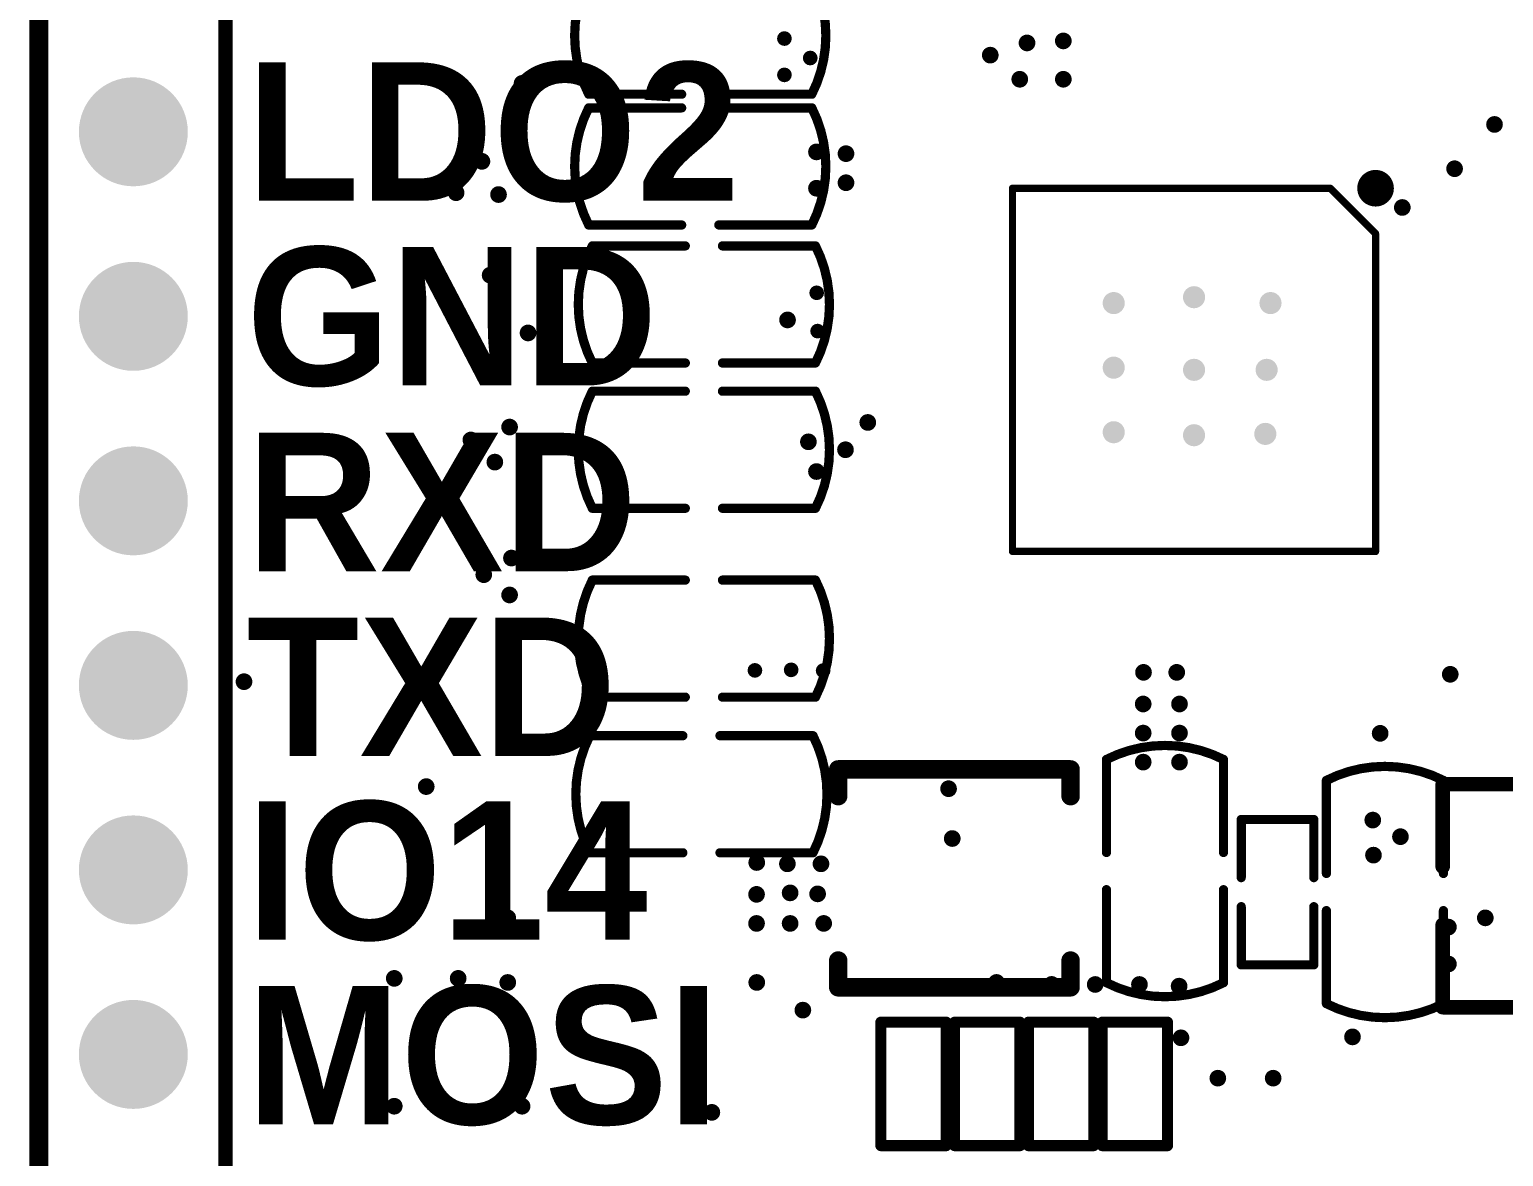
# Model space of a CAD drawing. Header units: millimetres. Extents: x -53 to 39, y 0 to 126.
# Drawn here: x -0.36 to 19.94, y 27.07 to 42.58 of the extents above; entities that cross this region are included whole.
import ezdxf

# ---------------------------------------------------------------- set-up
doc = ezdxf.new("R2010")
doc.units = ezdxf.units.MM
for name, color, linetype in [('KeepOutLayer', 6, 'Continuous'), ('MultiLayer', 9, 'Continuous'), ('PadHoleLayer', 156, 'Continuous'), ('TopOverlay', 2, 'Continuous'), ('ViaHoleLayer', 16, 'Continuous')]:
    doc.layers.add(name, color=color, linetype=linetype)
doc.styles.add('阿里巴巴普惠体 Heavy', font='', dxfattribs={"height": 0.2})
doc.styles.get('阿里巴巴普惠体 Heavy').set_extended_font_data('阿里巴巴普惠体 Heavy', bold=True)

# ---------------------------------------------------------------- blocks, each defined once
blk = doc.blocks.new('R0402_42')
at = {"layer": 'TopOverlay', "const_width": 0.1524}
for points in [[(-0.84987638, 0.4499584599999999), (-0.84987638, -0.44987718)], [(-0.84987638, 0.4499584599999999), (-0.25395682, 0.4499584599999999)], [(-0.25395682, 0.4499584599999999), (0.84996274, 0.4499584599999999)], [(0.84996274, 0.4499584599999999), (0.84996274, -0.45003974)], [(-0.84987638, -0.44987718), (-0.84971382, -0.45003974)], [(-0.84987638, -0.44987718), (-0.25395682, -0.44987718)], [(-0.25395682, -0.44987718), (0.84996274, -0.44987718)]]:
    blk.add_lwpolyline(points, dxfattribs=at)
at = {"layer": 'TopOverlay', "const_width": 0.0762}
for points in [[(-0.88797638, 0.4499584599999999, 1), (-0.81177638, 0.4499584599999999, 1)], [(-0.88797638, 0.4499584599999999, 1), (-0.81177638, 0.4499584599999999, 1)], [(-0.29205682, 0.4499584599999999, 1), (-0.21585682, 0.4499584599999999, 1)], [(-0.29205682, 0.4499584599999999, 1), (-0.21585682, 0.4499584599999999, 1)], [(0.81186274, 0.4499584599999999, 1), (0.8880627399999999, 0.4499584599999999, 1)], [(0.81186274, 0.4499584599999999, 1), (0.8880627399999999, 0.4499584599999999, 1)], [(-0.88797638, -0.44987718, 1), (-0.81177638, -0.44987718, 1)], [(-0.88797638, -0.44987718, 1), (-0.81177638, -0.44987718, 1)], [(-0.88797638, -0.44987718, 1), (-0.81177638, -0.44987718, 1)], [(-0.88781382, -0.45003974, 1), (-0.8116138199999999, -0.45003974, 1)], [(-0.29205682, -0.44987718, 1), (-0.21585682, -0.44987718, 1)], [(-0.29205682, -0.44987718, 1), (-0.21585682, -0.44987718, 1)], [(0.81186274, -0.44987718, 1), (0.8880627399999999, -0.44987718, 1)], [(0.81186274, -0.45003974, 1), (0.8880627399999999, -0.45003974, 1)]]:
    blk.add_lwpolyline(points, format="xyb", close=True, dxfattribs=at)
blk = doc.blocks.new('R0402_43')
at = {"layer": 'TopOverlay', "const_width": 0.1524}
for points in [[(-0.84987638, 0.4499584599999999), (-0.84987638, -0.44987718)], [(-0.84987638, 0.4499584599999999), (-0.25395682, 0.4499584599999999)], [(-0.25395682, 0.4499584599999999), (0.84996274, 0.4499584599999999)], [(0.84996274, 0.4499584599999999), (0.84996274, -0.45003974)], [(-0.84987638, -0.44987718), (-0.84971382, -0.45003974)], [(-0.84987638, -0.44987718), (-0.25395682, -0.44987718)], [(-0.25395682, -0.44987718), (0.84996274, -0.44987718)]]:
    blk.add_lwpolyline(points, dxfattribs=at)
at = {"layer": 'TopOverlay', "const_width": 0.0762}
for points in [[(-0.88797638, 0.4499584599999999, 1), (-0.81177638, 0.4499584599999999, 1)], [(-0.88797638, 0.4499584599999999, 1), (-0.81177638, 0.4499584599999999, 1)], [(-0.29205682, 0.4499584599999999, 1), (-0.21585682, 0.4499584599999999, 1)], [(-0.29205682, 0.4499584599999999, 1), (-0.21585682, 0.4499584599999999, 1)], [(0.81186274, 0.4499584599999999, 1), (0.8880627399999999, 0.4499584599999999, 1)], [(0.81186274, 0.4499584599999999, 1), (0.8880627399999999, 0.4499584599999999, 1)], [(-0.88797638, -0.44987718, 1), (-0.81177638, -0.44987718, 1)], [(-0.88797638, -0.44987718, 1), (-0.81177638, -0.44987718, 1)], [(-0.88797638, -0.44987718, 1), (-0.81177638, -0.44987718, 1)], [(-0.88781382, -0.45003974, 1), (-0.8116138199999999, -0.45003974, 1)], [(-0.29205682, -0.44987718, 1), (-0.21585682, -0.44987718, 1)], [(-0.29205682, -0.44987718, 1), (-0.21585682, -0.44987718, 1)], [(0.81186274, -0.44987718, 1), (0.8880627399999999, -0.44987718, 1)], [(0.81186274, -0.45003974, 1), (0.8880627399999999, -0.45003974, 1)]]:
    blk.add_lwpolyline(points, format="xyb", close=True, dxfattribs=at)
blk = doc.blocks.new('R0402_44')
at = {"layer": 'TopOverlay', "const_width": 0.1524}
for points in [[(-0.84987638, 0.4499584599999999), (-0.84987638, -0.44987718)], [(-0.84987638, 0.4499584599999999), (-0.25395682, 0.4499584599999999)], [(-0.25395682, 0.4499584599999999), (0.84996274, 0.4499584599999999)], [(0.84996274, 0.4499584599999999), (0.84996274, -0.45003974)], [(-0.84987638, -0.44987718), (-0.84971382, -0.45003974)], [(-0.84987638, -0.44987718), (-0.25395682, -0.44987718)], [(-0.25395682, -0.44987718), (0.84996274, -0.44987718)]]:
    blk.add_lwpolyline(points, dxfattribs=at)
at = {"layer": 'TopOverlay', "const_width": 0.0762}
for points in [[(-0.88797638, 0.4499584599999999, 1), (-0.81177638, 0.4499584599999999, 1)], [(-0.88797638, 0.4499584599999999, 1), (-0.81177638, 0.4499584599999999, 1)], [(-0.29205682, 0.4499584599999999, 1), (-0.21585682, 0.4499584599999999, 1)], [(-0.29205682, 0.4499584599999999, 1), (-0.21585682, 0.4499584599999999, 1)], [(0.81186274, 0.4499584599999999, 1), (0.8880627399999999, 0.4499584599999999, 1)], [(0.81186274, 0.4499584599999999, 1), (0.8880627399999999, 0.4499584599999999, 1)], [(-0.88797638, -0.44987718, 1), (-0.81177638, -0.44987718, 1)], [(-0.88797638, -0.44987718, 1), (-0.81177638, -0.44987718, 1)], [(-0.88797638, -0.44987718, 1), (-0.81177638, -0.44987718, 1)], [(-0.88781382, -0.45003974, 1), (-0.8116138199999999, -0.45003974, 1)], [(-0.29205682, -0.44987718, 1), (-0.21585682, -0.44987718, 1)], [(-0.29205682, -0.44987718, 1), (-0.21585682, -0.44987718, 1)], [(0.81186274, -0.44987718, 1), (0.8880627399999999, -0.44987718, 1)], [(0.81186274, -0.45003974, 1), (0.8880627399999999, -0.45003974, 1)]]:
    blk.add_lwpolyline(points, format="xyb", close=True, dxfattribs=at)
blk = doc.blocks.new('HDR1X15_47')
at = {"layer": 'MultiLayer'}
h = blk.add_hatch(color=9, dxfattribs=at)
edge = h.paths.add_edge_path()
edge.add_arc((1.27, 0), 0.7499985, 0, 360)
h = blk.add_hatch(color=9, dxfattribs=at)
edge = h.paths.add_edge_path()
edge.add_arc((3.81, 0), 0.7499985, 0, 360)
h = blk.add_hatch(color=9, dxfattribs=at)
edge = h.paths.add_edge_path()
edge.add_arc((6.35, 0), 0.7499985, 0, 360)
h = blk.add_hatch(color=9, dxfattribs=at)
edge = h.paths.add_edge_path()
edge.add_arc((8.889999999999999, 0), 0.7499985, 0, 360)
h = blk.add_hatch(color=9, dxfattribs=at)
edge = h.paths.add_edge_path()
edge.add_arc((11.43, 0), 0.7499985, 0, 360)
h = blk.add_hatch(color=9, dxfattribs=at)
edge = h.paths.add_edge_path()
edge.add_arc((13.97, 0), 0.7499985, 0, 360)
at = {"layer": 'PadHoleLayer'}
h = blk.add_hatch(color=156, dxfattribs=at)
edge = h.paths.add_edge_path()
edge.add_arc((1.27, 0), 0.4499991, 0, 360)
h = blk.add_hatch(color=156, dxfattribs=at)
edge = h.paths.add_edge_path()
edge.add_arc((3.81, 0), 0.4499991, 0, 360)
h = blk.add_hatch(color=156, dxfattribs=at)
edge = h.paths.add_edge_path()
edge.add_arc((6.35, 0), 0.4499991, 0, 360)
h = blk.add_hatch(color=156, dxfattribs=at)
edge = h.paths.add_edge_path()
edge.add_arc((8.889999999999999, 0), 0.4499991, 0, 360)
h = blk.add_hatch(color=156, dxfattribs=at)
edge = h.paths.add_edge_path()
edge.add_arc((11.43, 0), 0.4499991, 0, 360)
h = blk.add_hatch(color=156, dxfattribs=at)
edge = h.paths.add_edge_path()
edge.add_arc((13.97, 0), 0.4499991, 0, 360)
at = {"layer": 'TopOverlay', "const_width": 0.1999996}
for points in [[(-18.415, 1.27), (18.0086, 1.27)], [(-20.32, -1.27), (18.0086, -1.27)]]:
    blk.add_lwpolyline(points, dxfattribs=at)
blk = doc.blocks.new('R0402_72')
at = {"layer": 'TopOverlay', "const_width": 0.1524}
for points in [[(-0.84987638, 0.4499584599999999), (-0.25395682, 0.4499584599999999)], [(-0.84987638, 0.4499584599999999), (-0.84987638, -0.44987718)], [(-0.25395682, 0.4499584599999999), (0.84996274, 0.4499584599999999)], [(0.84996274, 0.4499584599999999), (0.84996274, -0.45003974)], [(-0.84987638, -0.44987718), (-0.25395682, -0.44987718)], [(-0.84987638, -0.44987718), (-0.84971382, -0.45003974)], [(-0.25395682, -0.44987718), (0.84996274, -0.44987718)]]:
    blk.add_lwpolyline(points, dxfattribs=at)
at = {"layer": 'TopOverlay', "const_width": 0.0762}
for points in [[(-0.88797638, 0.4499584599999999, 1), (-0.81177638, 0.4499584599999999, 1)], [(-0.88797638, 0.4499584599999999, 1), (-0.81177638, 0.4499584599999999, 1)], [(-0.29205682, 0.4499584599999999, 1), (-0.21585682, 0.4499584599999999, 1)], [(-0.29205682, 0.4499584599999999, 1), (-0.21585682, 0.4499584599999999, 1)], [(0.81186274, 0.4499584599999999, 1), (0.8880627399999999, 0.4499584599999999, 1)], [(0.81186274, 0.4499584599999999, 1), (0.8880627399999999, 0.4499584599999999, 1)], [(-0.88797638, -0.44987718, 1), (-0.81177638, -0.44987718, 1)], [(-0.88797638, -0.44987718, 1), (-0.81177638, -0.44987718, 1)], [(-0.88797638, -0.44987718, 1), (-0.81177638, -0.44987718, 1)], [(-0.88781382, -0.45003974, 1), (-0.8116138199999999, -0.45003974, 1)], [(-0.29205682, -0.44987718, 1), (-0.21585682, -0.44987718, 1)], [(-0.29205682, -0.44987718, 1), (-0.21585682, -0.44987718, 1)], [(0.81186274, -0.44987718, 1), (0.8880627399999999, -0.44987718, 1)], [(0.81186274, -0.45003974, 1), (0.8880627399999999, -0.45003974, 1)]]:
    blk.add_lwpolyline(points, format="xyb", close=True, dxfattribs=at)
blk = doc.blocks.new('C0805_129')
at = {"layer": 'TopOverlay', "const_width": 0.127}
for points in [[(-1.53651712, -0.80585564, -0.2396317724491677), (-1.53651712, 0.80585564)], [(1.53651712, 0.80585564, -0.239631895420603), (1.53651712, -0.80585564)]]:
    blk.add_lwpolyline(points, format="xyb", dxfattribs=at)
for points in [[(-0.2558542, 0.80585564), (-1.53651712, 0.80585564)], [(1.53651712, 0.80585564), (0.2558542, 0.80585564)], [(-0.2558542, -0.80585564), (-1.53651712, -0.80585564)], [(1.53651712, -0.80585564), (0.2558542, -0.80585564)]]:
    blk.add_lwpolyline(points, dxfattribs=at)
at = {"layer": 'TopOverlay', "const_width": 0.0635}
for points in [[(-1.56826712, 0.80585564, 1), (-1.50476712, 0.80585564, 1)], [(-1.56826712, 0.80585564, 1), (-1.50476712, 0.80585564, 1)], [(-0.2876042, 0.80585564, 1), (-0.2241042, 0.80585564, 1)], [(0.2241042, 0.80585564, 1), (0.2876042, 0.80585564, 1)], [(1.50476712, 0.80585564, 1), (1.56826712, 0.80585564, 1)], [(1.50476712, 0.80585564, 1), (1.56826712, 0.80585564, 1)], [(-1.56826712, -0.80585564, 1), (-1.50476712, -0.80585564, 1)], [(-1.56826712, -0.80585564, 1), (-1.50476712, -0.80585564, 1)], [(-0.2876042, -0.80585564, 1), (-0.2241042, -0.80585564, 1)], [(0.2241042, -0.80585564, 1), (0.2876042, -0.80585564, 1)], [(1.50476712, -0.80585564, 1), (1.56826712, -0.80585564, 1)], [(1.50476712, -0.80585564, 1), (1.56826712, -0.80585564, 1)]]:
    blk.add_lwpolyline(points, format="xyb", close=True, dxfattribs=at)
blk = doc.blocks.new('C0805_133')
at = {"layer": 'TopOverlay', "const_width": 0.127}
for points in [[(-1.53651712, -0.80585564, -0.2396317724491677), (-1.53651712, 0.80585564)], [(1.53651712, 0.80585564, -0.239631895420603), (1.53651712, -0.80585564)]]:
    blk.add_lwpolyline(points, format="xyb", dxfattribs=at)
for points in [[(-0.2558542, 0.80585564), (-1.53651712, 0.80585564)], [(1.53651712, 0.80585564), (0.2558542, 0.80585564)], [(-0.2558542, -0.80585564), (-1.53651712, -0.80585564)], [(1.53651712, -0.80585564), (0.2558542, -0.80585564)]]:
    blk.add_lwpolyline(points, dxfattribs=at)
at = {"layer": 'TopOverlay', "const_width": 0.0635}
for points in [[(-1.56826712, 0.80585564, 1), (-1.50476712, 0.80585564, 1)], [(-1.56826712, 0.80585564, 1), (-1.50476712, 0.80585564, 1)], [(-0.2876042, 0.80585564, 1), (-0.2241042, 0.80585564, 1)], [(0.2241042, 0.80585564, 1), (0.2876042, 0.80585564, 1)], [(1.50476712, 0.80585564, 1), (1.56826712, 0.80585564, 1)], [(1.50476712, 0.80585564, 1), (1.56826712, 0.80585564, 1)], [(-1.56826712, -0.80585564, 1), (-1.50476712, -0.80585564, 1)], [(-1.56826712, -0.80585564, 1), (-1.50476712, -0.80585564, 1)], [(-0.2876042, -0.80585564, 1), (-0.2241042, -0.80585564, 1)], [(0.2241042, -0.80585564, 1), (0.2876042, -0.80585564, 1)], [(1.50476712, -0.80585564, 1), (1.56826712, -0.80585564, 1)], [(1.50476712, -0.80585564, 1), (1.56826712, -0.80585564, 1)]]:
    blk.add_lwpolyline(points, format="xyb", close=True, dxfattribs=at)
blk = doc.blocks.new('IND_SMD_L3_2_W3_0_SPM3012T_136')
at = {"layer": 'TopOverlay', "const_width": 0.254}
for points in [[(1.6000222, 1.499997), (-1.6000222, 1.499997)], [(-1.6000222, 1.499997), (-1.6000222, 1.1311382)], [(1.6000222, 1.499997), (1.6000222, 1.1311382)], [(-1.6000222, -1.1311382), (-1.6000222, -1.499997)], [(1.6000222, -1.1311382), (1.6000222, -1.499997)], [(1.6000222, -1.499997), (-1.6000222, -1.499997)]]:
    blk.add_lwpolyline(points, dxfattribs=at)
at = {"layer": 'TopOverlay', "const_width": 0.127}
for points in [[(-1.6635222, 1.499997, 1), (-1.5365222, 1.499997, 1)], [(-1.6635222, 1.499997, 1), (-1.5365222, 1.499997, 1)], [(1.5365222, 1.499997, 1), (1.6635222, 1.499997, 1)], [(1.5365222, 1.499997, 1), (1.6635222, 1.499997, 1)], [(-1.6635222, 1.1311382, 1), (-1.5365222, 1.1311382, 1)], [(1.5365222, 1.1311382, 1), (1.6635222, 1.1311382, 1)], [(-1.6635222, -1.1311382, 1), (-1.5365222, -1.1311382, 1)], [(1.5365222, -1.1311382, 1), (1.6635222, -1.1311382, 1)], [(-1.6635222, -1.499997, 1), (-1.5365222, -1.499997, 1)], [(-1.6635222, -1.499997, 1), (-1.5365222, -1.499997, 1)], [(1.5365222, -1.499997, 1), (1.6635222, -1.499997, 1)], [(1.5365222, -1.499997, 1), (1.6635222, -1.499997, 1)]]:
    blk.add_lwpolyline(points, format="xyb", close=True, dxfattribs=at)
blk = doc.blocks.new('QFN5_5_40_140')
at = {"layer": 'TopOverlay'}
for points, const_width in [([(-2.37499906, 2.50000008, 1), (-2.6250011, 2.50000008, 1)], 0.254), ([(-2.6885011, 2.50000008, 1), (-2.5615011, 2.50000008, 1)], 0.127), ([(-2.43849906, 2.50000008, 1), (-2.31149906, 2.50000008, 1)], 0.127), ([(-1.89999874, 2.50000008, 1), (-1.85000138, 2.50000008, 1)], 0.0499999), ([(-1.89999874, 2.50000008, 1), (-1.85000138, 2.50000008, 1)], 0.0499999), ([(2.4750014, 2.50000008, 1), (2.52499876, 2.50000008, 1)], 0.0499999), ([(2.4750014, 2.50000008, 1), (2.52499876, 2.50000008, 1)], 0.0499999), ([(-2.52499876, 1.87500006, 1), (-2.4750014, 1.87500006, 1)], 0.0499999), ([(-2.52499876, 1.87500006, 1), (-2.4750014, 1.87500006, 1)], 0.0499999), ([(-2.52499876, -2.50000008, 1), (-2.4750014, -2.50000008, 1)], 0.0499999), ([(-2.52499876, -2.50000008, 1), (-2.4750014, -2.50000008, 1)], 0.0499999), ([(2.4750014, -2.50000008, 1), (2.52499876, -2.50000008, 1)], 0.0499999), ([(2.4750014, -2.50000008, 1), (2.52499876, -2.50000008, 1)], 0.0499999)]:
    blk.add_lwpolyline(points, format="xyb", close=True, dxfattribs=dict(at, const_width=const_width))
at = {"layer": 'TopOverlay', "const_width": 0.0999998}
for points in [[(-2.50000008, 1.87500006), (-1.87500006, 2.50000008)], [(2.50000008, 2.50000008), (-1.87500006, 2.50000008)], [(2.50000008, -2.50000008), (2.50000008, 2.50000008)], [(-2.50000008, -2.50000008), (-2.50000008, 1.87500006)], [(2.50000008, -2.50000008), (-2.50000008, -2.50000008)]]:
    blk.add_lwpolyline(points, dxfattribs=at)
blk = doc.blocks.new('LC_0603_R_142')
at = {"layer": 'TopOverlay', "const_width": 0.1999996}
for points in [[(-1.5349982, 0.79000096), (-0.3999992, 0.79000096)], [(-1.5349982, 0.79000096), (-1.5349982, -0.79000096)], [(0.40000174, 0.79000096), (1.53500074, 0.79000096)], [(1.53500074, 0.79000096), (1.53500074, -0.79000096)], [(-1.5349982, -0.79000096), (-0.3999992, -0.79000096)], [(0.40000174, -0.79000096), (1.53500074, -0.79000096)]]:
    blk.add_lwpolyline(points, dxfattribs=at)
at = {"layer": 'TopOverlay', "const_width": 0.0999998}
for points in [[(-1.5849981, 0.79000096, 1), (-1.4849983, 0.79000096, 1)], [(-1.5849981, 0.79000096, 1), (-1.4849983, 0.79000096, 1)], [(-0.4499991, 0.79000096, 1), (-0.3499993, 0.79000096, 1)], [(0.35000184, 0.79000096, 1), (0.4500016399999999, 0.79000096, 1)], [(1.48500084, 0.79000096, 1), (1.58500064, 0.79000096, 1)], [(1.48500084, 0.79000096, 1), (1.58500064, 0.79000096, 1)], [(-1.5849981, -0.79000096, 1), (-1.4849983, -0.79000096, 1)], [(-1.5849981, -0.79000096, 1), (-1.4849983, -0.79000096, 1)], [(-0.4499991, -0.79000096, 1), (-0.3499993, -0.79000096, 1)], [(0.35000184, -0.79000096, 1), (0.4500016399999999, -0.79000096, 1)], [(1.48500084, -0.79000096, 1), (1.58500064, -0.79000096, 1)], [(1.48500084, -0.79000096, 1), (1.58500064, -0.79000096, 1)]]:
    blk.add_lwpolyline(points, format="xyb", close=True, dxfattribs=at)
blk = doc.blocks.new('R0402_143')
at = {"layer": 'TopOverlay', "const_width": 0.127}
for points in [[(-0.51000152, 0.499999), (-0.51000152, -0.499999)], [(-0.4780000599999999, 0.499999), (0.28999942, 0.499999)], [(0.68999862, 0.499999), (1.47199858, 0.499999)], [(1.48999956, 0.499999), (1.48999956, -0.499999)], [(-0.4780000599999999, -0.499999), (0.28999942, -0.499999)], [(0.68999862, -0.499999), (1.47199858, -0.499999)]]:
    blk.add_lwpolyline(points, dxfattribs=at)
at = {"layer": 'TopOverlay', "const_width": 0.0635}
for points in [[(-0.5417515199999999, 0.499999, 1), (-0.47825152, 0.499999, 1)], [(-0.50975006, 0.499999, 1), (-0.4462500599999999, 0.499999, 1)], [(0.25824942, 0.499999, 1), (0.32174942, 0.499999, 1)], [(0.65824862, 0.499999, 1), (0.72174862, 0.499999, 1)], [(1.44024858, 0.499999, 1), (1.50374858, 0.499999, 1)], [(1.45824956, 0.499999, 1), (1.52174956, 0.499999, 1)], [(-0.5417515199999999, -0.499999, 1), (-0.47825152, -0.499999, 1)], [(-0.50975006, -0.499999, 1), (-0.4462500599999999, -0.499999, 1)], [(0.25824942, -0.499999, 1), (0.32174942, -0.499999, 1)], [(0.65824862, -0.499999, 1), (0.72174862, -0.499999, 1)], [(1.44024858, -0.499999, 1), (1.50374858, -0.499999, 1)], [(1.45824956, -0.499999, 1), (1.52174956, -0.499999, 1)]]:
    blk.add_lwpolyline(points, format="xyb", close=True, dxfattribs=at)
blk = doc.blocks.new('C0805_144')
at = {"layer": 'TopOverlay', "const_width": 0.127}
for points in [[(-1.53651712, -0.80585564, -0.2396317724491677), (-1.53651712, 0.80585564)], [(1.53651712, 0.80585564, -0.239631895420603), (1.53651712, -0.80585564)]]:
    blk.add_lwpolyline(points, format="xyb", dxfattribs=at)
for points in [[(-0.2558542, 0.80585564), (-1.53651712, 0.80585564)], [(1.53651712, 0.80585564), (0.2558542, 0.80585564)], [(-0.2558542, -0.80585564), (-1.53651712, -0.80585564)], [(1.53651712, -0.80585564), (0.2558542, -0.80585564)]]:
    blk.add_lwpolyline(points, dxfattribs=at)
at = {"layer": 'TopOverlay', "const_width": 0.0635}
for points in [[(-1.56826712, 0.80585564, 1), (-1.50476712, 0.80585564, 1)], [(-1.56826712, 0.80585564, 1), (-1.50476712, 0.80585564, 1)], [(-0.2876042, 0.80585564, 1), (-0.2241042, 0.80585564, 1)], [(0.2241042, 0.80585564, 1), (0.2876042, 0.80585564, 1)], [(1.50476712, 0.80585564, 1), (1.56826712, 0.80585564, 1)], [(1.50476712, 0.80585564, 1), (1.56826712, 0.80585564, 1)], [(-1.56826712, -0.80585564, 1), (-1.50476712, -0.80585564, 1)], [(-1.56826712, -0.80585564, 1), (-1.50476712, -0.80585564, 1)], [(-0.2876042, -0.80585564, 1), (-0.2241042, -0.80585564, 1)], [(0.2241042, -0.80585564, 1), (0.2876042, -0.80585564, 1)], [(1.50476712, -0.80585564, 1), (1.56826712, -0.80585564, 1)], [(1.50476712, -0.80585564, 1), (1.56826712, -0.80585564, 1)]]:
    blk.add_lwpolyline(points, format="xyb", close=True, dxfattribs=at)
blk = doc.blocks.new('C0805_146')
at = {"layer": 'TopOverlay', "const_width": 0.127}
for points in [[(-1.53651712, -0.80585564, -0.2396317724491677), (-1.53651712, 0.80585564)], [(1.53651712, 0.80585564, -0.239631895420603), (1.53651712, -0.80585564)]]:
    blk.add_lwpolyline(points, format="xyb", dxfattribs=at)
for points in [[(-0.2558542, 0.80585564), (-1.53651712, 0.80585564)], [(1.53651712, 0.80585564), (0.2558542, 0.80585564)], [(-0.2558542, -0.80585564), (-1.53651712, -0.80585564)], [(1.53651712, -0.80585564), (0.2558542, -0.80585564)]]:
    blk.add_lwpolyline(points, dxfattribs=at)
at = {"layer": 'TopOverlay', "const_width": 0.0635}
for points in [[(-1.56826712, 0.80585564, 1), (-1.50476712, 0.80585564, 1)], [(-1.56826712, 0.80585564, 1), (-1.50476712, 0.80585564, 1)], [(-0.2876042, 0.80585564, 1), (-0.2241042, 0.80585564, 1)], [(0.2241042, 0.80585564, 1), (0.2876042, 0.80585564, 1)], [(1.50476712, 0.80585564, 1), (1.56826712, 0.80585564, 1)], [(1.50476712, 0.80585564, 1), (1.56826712, 0.80585564, 1)], [(-1.56826712, -0.80585564, 1), (-1.50476712, -0.80585564, 1)], [(-1.56826712, -0.80585564, 1), (-1.50476712, -0.80585564, 1)], [(-0.2876042, -0.80585564, 1), (-0.2241042, -0.80585564, 1)], [(0.2241042, -0.80585564, 1), (0.2876042, -0.80585564, 1)], [(1.50476712, -0.80585564, 1), (1.56826712, -0.80585564, 1)], [(1.50476712, -0.80585564, 1), (1.56826712, -0.80585564, 1)]]:
    blk.add_lwpolyline(points, format="xyb", close=True, dxfattribs=at)
blk = doc.blocks.new('C0805_147')
at = {"layer": 'TopOverlay', "const_width": 0.127}
for points in [[(-1.53651712, -0.80585564, -0.2396317724491677), (-1.53651712, 0.80585564)], [(1.53651712, 0.80585564, -0.239631895420603), (1.53651712, -0.80585564)]]:
    blk.add_lwpolyline(points, format="xyb", dxfattribs=at)
for points in [[(-0.2558542, 0.80585564), (-1.53651712, 0.80585564)], [(1.53651712, 0.80585564), (0.2558542, 0.80585564)], [(-0.2558542, -0.80585564), (-1.53651712, -0.80585564)], [(1.53651712, -0.80585564), (0.2558542, -0.80585564)]]:
    blk.add_lwpolyline(points, dxfattribs=at)
at = {"layer": 'TopOverlay', "const_width": 0.0635}
for points in [[(-1.56826712, 0.80585564, 1), (-1.50476712, 0.80585564, 1)], [(-1.56826712, 0.80585564, 1), (-1.50476712, 0.80585564, 1)], [(-0.2876042, 0.80585564, 1), (-0.2241042, 0.80585564, 1)], [(0.2241042, 0.80585564, 1), (0.2876042, 0.80585564, 1)], [(1.50476712, 0.80585564, 1), (1.56826712, 0.80585564, 1)], [(1.50476712, 0.80585564, 1), (1.56826712, 0.80585564, 1)], [(-1.56826712, -0.80585564, 1), (-1.50476712, -0.80585564, 1)], [(-1.56826712, -0.80585564, 1), (-1.50476712, -0.80585564, 1)], [(-0.2876042, -0.80585564, 1), (-0.2241042, -0.80585564, 1)], [(0.2241042, -0.80585564, 1), (0.2876042, -0.80585564, 1)], [(1.50476712, -0.80585564, 1), (1.56826712, -0.80585564, 1)], [(1.50476712, -0.80585564, 1), (1.56826712, -0.80585564, 1)]]:
    blk.add_lwpolyline(points, format="xyb", close=True, dxfattribs=at)
blk = doc.blocks.new('C0805_148')
at = {"layer": 'TopOverlay', "const_width": 0.127}
for points in [[(-1.53651712, -0.80585564, -0.2396317724491677), (-1.53651712, 0.80585564)], [(1.53651712, 0.80585564, -0.239631895420603), (1.53651712, -0.80585564)]]:
    blk.add_lwpolyline(points, format="xyb", dxfattribs=at)
for points in [[(-0.2558542, 0.80585564), (-1.53651712, 0.80585564)], [(1.53651712, 0.80585564), (0.2558542, 0.80585564)], [(-0.2558542, -0.80585564), (-1.53651712, -0.80585564)], [(1.53651712, -0.80585564), (0.2558542, -0.80585564)]]:
    blk.add_lwpolyline(points, dxfattribs=at)
at = {"layer": 'TopOverlay', "const_width": 0.0635}
for points in [[(-1.56826712, 0.80585564, 1), (-1.50476712, 0.80585564, 1)], [(-1.56826712, 0.80585564, 1), (-1.50476712, 0.80585564, 1)], [(-0.2876042, 0.80585564, 1), (-0.2241042, 0.80585564, 1)], [(0.2241042, 0.80585564, 1), (0.2876042, 0.80585564, 1)], [(1.50476712, 0.80585564, 1), (1.56826712, 0.80585564, 1)], [(1.50476712, 0.80585564, 1), (1.56826712, 0.80585564, 1)], [(-1.56826712, -0.80585564, 1), (-1.50476712, -0.80585564, 1)], [(-1.56826712, -0.80585564, 1), (-1.50476712, -0.80585564, 1)], [(-0.2876042, -0.80585564, 1), (-0.2241042, -0.80585564, 1)], [(0.2241042, -0.80585564, 1), (0.2876042, -0.80585564, 1)], [(1.50476712, -0.80585564, 1), (1.56826712, -0.80585564, 1)], [(1.50476712, -0.80585564, 1), (1.56826712, -0.80585564, 1)]]:
    blk.add_lwpolyline(points, format="xyb", close=True, dxfattribs=at)
blk = doc.blocks.new('C0805_150')
at = {"layer": 'TopOverlay', "const_width": 0.127}
for points in [[(-1.53651712, -0.80585564, -0.2396317724491677), (-1.53651712, 0.80585564)], [(1.53651712, 0.80585564, -0.239631895420603), (1.53651712, -0.80585564)]]:
    blk.add_lwpolyline(points, format="xyb", dxfattribs=at)
for points in [[(-0.2558542, 0.80585564), (-1.53651712, 0.80585564)], [(1.53651712, 0.80585564), (0.2558542, 0.80585564)], [(-0.2558542, -0.80585564), (-1.53651712, -0.80585564)], [(1.53651712, -0.80585564), (0.2558542, -0.80585564)]]:
    blk.add_lwpolyline(points, dxfattribs=at)
at = {"layer": 'TopOverlay', "const_width": 0.0635}
for points in [[(-1.56826712, 0.80585564, 1), (-1.50476712, 0.80585564, 1)], [(-1.56826712, 0.80585564, 1), (-1.50476712, 0.80585564, 1)], [(-0.2876042, 0.80585564, 1), (-0.2241042, 0.80585564, 1)], [(0.2241042, 0.80585564, 1), (0.2876042, 0.80585564, 1)], [(1.50476712, 0.80585564, 1), (1.56826712, 0.80585564, 1)], [(1.50476712, 0.80585564, 1), (1.56826712, 0.80585564, 1)], [(-1.56826712, -0.80585564, 1), (-1.50476712, -0.80585564, 1)], [(-1.56826712, -0.80585564, 1), (-1.50476712, -0.80585564, 1)], [(-0.2876042, -0.80585564, 1), (-0.2241042, -0.80585564, 1)], [(0.2241042, -0.80585564, 1), (0.2876042, -0.80585564, 1)], [(1.50476712, -0.80585564, 1), (1.56826712, -0.80585564, 1)], [(1.50476712, -0.80585564, 1), (1.56826712, -0.80585564, 1)]]:
    blk.add_lwpolyline(points, format="xyb", close=True, dxfattribs=at)
blk = doc.blocks.new('C0805_152')
at = {"layer": 'TopOverlay', "const_width": 0.127}
for points in [[(-1.53651712, -0.80585564, -0.2396317724491677), (-1.53651712, 0.80585564)], [(1.53651712, 0.80585564, -0.239631895420603), (1.53651712, -0.80585564)]]:
    blk.add_lwpolyline(points, format="xyb", dxfattribs=at)
for points in [[(-0.2558542, 0.80585564), (-1.53651712, 0.80585564)], [(1.53651712, 0.80585564), (0.2558542, 0.80585564)], [(-0.2558542, -0.80585564), (-1.53651712, -0.80585564)], [(1.53651712, -0.80585564), (0.2558542, -0.80585564)]]:
    blk.add_lwpolyline(points, dxfattribs=at)
at = {"layer": 'TopOverlay', "const_width": 0.0635}
for points in [[(-1.56826712, 0.80585564, 1), (-1.50476712, 0.80585564, 1)], [(-1.56826712, 0.80585564, 1), (-1.50476712, 0.80585564, 1)], [(-0.2876042, 0.80585564, 1), (-0.2241042, 0.80585564, 1)], [(0.2241042, 0.80585564, 1), (0.2876042, 0.80585564, 1)], [(1.50476712, 0.80585564, 1), (1.56826712, 0.80585564, 1)], [(1.50476712, 0.80585564, 1), (1.56826712, 0.80585564, 1)], [(-1.56826712, -0.80585564, 1), (-1.50476712, -0.80585564, 1)], [(-1.56826712, -0.80585564, 1), (-1.50476712, -0.80585564, 1)], [(-0.2876042, -0.80585564, 1), (-0.2241042, -0.80585564, 1)], [(0.2241042, -0.80585564, 1), (0.2876042, -0.80585564, 1)], [(1.50476712, -0.80585564, 1), (1.56826712, -0.80585564, 1)], [(1.50476712, -0.80585564, 1), (1.56826712, -0.80585564, 1)]]:
    blk.add_lwpolyline(points, format="xyb", close=True, dxfattribs=at)

msp = doc.modelspace()

# ---------------------------------------------------------------- hatches: boundary and pattern name
at = {"layer": 'ViaHoleLayer'}
h = msp.add_hatch(color=16, dxfattribs=at)
edge = h.paths.add_edge_path()
edge.add_arc((10.03300508, 42.45736492), 0.1016, 0, 360)
h = msp.add_hatch(color=16, dxfattribs=at)
edge = h.paths.add_edge_path()
edge.add_arc((13.37399916, 42.39699928), 0.1149985, 0, 360)
h = msp.add_hatch(color=16, dxfattribs=at)
edge = h.paths.add_edge_path()
edge.add_arc((13.8740007, 42.42483514), 0.1149985, 0, 360)
h = msp.add_hatch(color=16, dxfattribs=at)
edge = h.paths.add_edge_path()
edge.add_arc((10.3886, 42.1894), 0.1016, 0, 360)
h = msp.add_hatch(color=16, dxfattribs=at)
edge = h.paths.add_edge_path()
edge.add_arc((12.8680337, 42.22900113999999), 0.1149985, 0, 360)
h = msp.add_hatch(color=16, dxfattribs=at)
edge = h.paths.add_edge_path()
edge.add_arc((10.03300508, 41.95736338), 0.1016, 0, 360)
h = msp.add_hatch(color=16, dxfattribs=at)
edge = h.paths.add_edge_path()
edge.add_arc((5.54014132, 41.84005602), 0.1149985, 0, 360)
h = msp.add_hatch(color=16, dxfattribs=at)
edge = h.paths.add_edge_path()
edge.add_arc((6.420142099999999, 41.84005602), 0.1149985, 0, 360)
h = msp.add_hatch(color=16, dxfattribs=at)
edge = h.paths.add_edge_path()
edge.add_arc((13.27399936, 41.89699774), 0.1149985, 0, 360)
h = msp.add_hatch(color=16, dxfattribs=at)
edge = h.paths.add_edge_path()
edge.add_arc((13.8740007, 41.89699774), 0.1149985, 0, 360)
h = msp.add_hatch(color=16, dxfattribs=at)
edge = h.paths.add_edge_path()
edge.add_arc((19.812, 41.275), 0.1149985, 0, 360)
h = msp.add_hatch(color=16, dxfattribs=at)
edge = h.paths.add_edge_path()
edge.add_arc((10.47430468, 40.89700228), 0.1149985, 0, 360)
h = msp.add_hatch(color=16, dxfattribs=at)
edge = h.paths.add_edge_path()
edge.add_arc((5.8674, 40.767), 0.1149985, 0, 360)
h = msp.add_hatch(color=16, dxfattribs=at)
edge = h.paths.add_edge_path()
edge.add_arc((10.88106536, 40.8727656), 0.1149985, 0, 360)
h = msp.add_hatch(color=16, dxfattribs=at)
edge = h.paths.add_edge_path()
edge.add_arc((19.26230082, 40.6654), 0.1149985, 0, 360)
h = msp.add_hatch(color=16, dxfattribs=at)
edge = h.paths.add_edge_path()
edge.add_arc((5.5118, 40.3352), 0.1149985, 0, 360)
h = msp.add_hatch(color=16, dxfattribs=at)
edge = h.paths.add_edge_path()
edge.add_arc((6.095999999999999, 40.3098), 0.1149985, 0, 360)
h = msp.add_hatch(color=16, dxfattribs=at)
edge = h.paths.add_edge_path()
edge.add_arc((10.47430468, 40.39700074), 0.1149985, 0, 360)
h = msp.add_hatch(color=16, dxfattribs=at)
edge = h.paths.add_edge_path()
edge.add_arc((10.88106536, 40.47276386), 0.1149985, 0, 360)
h = msp.add_hatch(color=16, dxfattribs=at)
edge = h.paths.add_edge_path()
edge.add_arc((18.542, 40.132), 0.1149985, 0, 360)
h = msp.add_hatch(color=16, dxfattribs=at)
edge = h.paths.add_edge_path()
edge.add_arc((5.98014044, 39.20005368), 0.1149985, 0, 360)
h = msp.add_hatch(color=16, dxfattribs=at)
edge = h.paths.add_edge_path()
edge.add_arc((10.47750508, 38.95736429999999), 0.1016, 0, 360)
h = msp.add_hatch(color=16, dxfattribs=at)
edge = h.paths.add_edge_path()
edge.add_arc((15.67399964, 38.89699612), 0.1524, 0, 360)
h = msp.add_hatch(color=16, dxfattribs=at)
edge = h.paths.add_edge_path()
edge.add_arc((14.56799982, 38.81599806), 0.1524, 0, 360)
h = msp.add_hatch(color=16, dxfattribs=at)
edge = h.paths.add_edge_path()
edge.add_arc((16.72699982, 38.81599806), 0.1524, 0, 360)
h = msp.add_hatch(color=16, dxfattribs=at)
edge = h.paths.add_edge_path()
edge.add_arc((10.07606062, 38.58399954), 0.1149985, 0, 360)
h = msp.add_hatch(color=16, dxfattribs=at)
edge = h.paths.add_edge_path()
edge.add_arc((6.5024, 38.4048), 0.1149985, 0, 360)
h = msp.add_hatch(color=16, dxfattribs=at)
edge = h.paths.add_edge_path()
edge.add_arc((10.4902, 38.43019999999999), 0.1016, 0, 360)
h = msp.add_hatch(color=16, dxfattribs=at)
edge = h.paths.add_edge_path()
edge.add_arc((14.56799982, 37.92699806), 0.1524, 0, 360)
h = msp.add_hatch(color=16, dxfattribs=at)
edge = h.paths.add_edge_path()
edge.add_arc((15.67399964, 37.89699812), 0.1524, 0, 360)
h = msp.add_hatch(color=16, dxfattribs=at)
edge = h.paths.add_edge_path()
edge.add_arc((16.67400018, 37.89699812), 0.1524, 0, 360)
h = msp.add_hatch(color=16, dxfattribs=at)
edge = h.paths.add_edge_path()
edge.add_arc((6.248399999999999, 37.1094), 0.1149985, 0, 360)
h = msp.add_hatch(color=16, dxfattribs=at)
edge = h.paths.add_edge_path()
edge.add_arc((11.18106476, 37.17276538), 0.1149985, 0, 360)
h = msp.add_hatch(color=16, dxfattribs=at)
edge = h.paths.add_edge_path()
edge.add_arc((14.56799982, 37.03799805999999), 0.1524, 0, 360)
h = msp.add_hatch(color=16, dxfattribs=at)
edge = h.paths.add_edge_path()
edge.add_arc((15.67399964, 36.99699738), 0.1524, 0, 360)
h = msp.add_hatch(color=16, dxfattribs=at)
edge = h.paths.add_edge_path()
edge.add_arc((16.65571218, 37.01528538), 0.1524, 0, 360)
h = msp.add_hatch(color=16, dxfattribs=at)
edge = h.paths.add_edge_path()
edge.add_arc((5.715, 36.9316), 0.1149985, 0, 360)
h = msp.add_hatch(color=16, dxfattribs=at)
edge = h.paths.add_edge_path()
edge.add_arc((10.3632, 36.9062), 0.1149985, 0, 360)
h = msp.add_hatch(color=16, dxfattribs=at)
edge = h.paths.add_edge_path()
edge.add_arc((10.873994, 36.79700032), 0.1149985, 0, 360)
h = msp.add_hatch(color=16, dxfattribs=at)
edge = h.paths.add_edge_path()
edge.add_arc((6.045199999999999, 36.6268), 0.1149985, 0, 360)
h = msp.add_hatch(color=16, dxfattribs=at)
edge = h.paths.add_edge_path()
edge.add_arc((10.47430468, 36.49700092), 0.1149985, 0, 360)
h = msp.add_hatch(color=16, dxfattribs=at)
edge = h.paths.add_edge_path()
edge.add_arc((3.1242, 35.96639999999999), 0.1149985, 0, 360)
h = msp.add_hatch(color=16, dxfattribs=at)
edge = h.paths.add_edge_path()
edge.add_arc((6.2738, 35.306), 0.1149985, 0, 360)
h = msp.add_hatch(color=16, dxfattribs=at)
edge = h.paths.add_edge_path()
edge.add_arc((5.8928, 35.0774), 0.1149985, 0, 360)
h = msp.add_hatch(color=16, dxfattribs=at)
edge = h.paths.add_edge_path()
edge.add_arc((6.248399999999999, 34.798), 0.1149985, 0, 360)
h = msp.add_hatch(color=16, dxfattribs=at)
edge = h.paths.add_edge_path()
edge.add_arc((2.5908, 33.6042), 0.1149985, 0, 360)
h = msp.add_hatch(color=16, dxfattribs=at)
edge = h.paths.add_edge_path()
edge.add_arc((9.6267016, 33.75975214), 0.1016, 0, 360)
h = msp.add_hatch(color=16, dxfattribs=at)
edge = h.paths.add_edge_path()
edge.add_arc((10.12576334, 33.76704448), 0.1016, 0, 360)
h = msp.add_hatch(color=16, dxfattribs=at)
edge = h.paths.add_edge_path()
edge.add_arc((10.5664, 33.7566), 0.1016, 0, 360)
h = msp.add_hatch(color=16, dxfattribs=at)
edge = h.paths.add_edge_path()
edge.add_arc((14.97826062, 33.73259954), 0.1149985, 0, 360)
h = msp.add_hatch(color=16, dxfattribs=at)
edge = h.paths.add_edge_path()
edge.add_arc((15.43546062, 33.73259954), 0.1149985, 0, 360)
h = msp.add_hatch(color=16, dxfattribs=at)
edge = h.paths.add_edge_path()
edge.add_arc((19.2024, 33.7058), 0.1149985, 0, 360)
h = msp.add_hatch(color=16, dxfattribs=at)
edge = h.paths.add_edge_path()
edge.add_arc((14.97399342, 33.2969997), 0.1149985, 0, 360)
h = msp.add_hatch(color=16, dxfattribs=at)
edge = h.paths.add_edge_path()
edge.add_arc((15.47399496, 33.2969997), 0.1149985, 0, 360)
h = msp.add_hatch(color=16, dxfattribs=at)
edge = h.paths.add_edge_path()
edge.add_arc((14.97399342, 32.8970005), 0.1149985, 0, 360)
h = msp.add_hatch(color=16, dxfattribs=at)
edge = h.paths.add_edge_path()
edge.add_arc((15.47399496, 32.8970005), 0.1149985, 0, 360)
h = msp.add_hatch(color=16, dxfattribs=at)
edge = h.paths.add_edge_path()
edge.add_arc((18.2372, 32.89299999999999), 0.1149985, 0, 360)
h = msp.add_hatch(color=16, dxfattribs=at)
edge = h.paths.add_edge_path()
edge.add_arc((14.97399596, 32.4970013), 0.1149985, 0, 360)
h = msp.add_hatch(color=16, dxfattribs=at)
edge = h.paths.add_edge_path()
edge.add_arc((15.47399496, 32.4970013), 0.1149985, 0, 360)
h = msp.add_hatch(color=16, dxfattribs=at)
edge = h.paths.add_edge_path()
edge.add_arc((5.10013966, 32.16004744), 0.1149985, 0, 360)
h = msp.add_hatch(color=16, dxfattribs=at)
edge = h.paths.add_edge_path()
edge.add_arc((12.2936, 32.13099999999999), 0.1149985, 0, 360)
h = msp.add_hatch(color=16, dxfattribs=at)
edge = h.paths.add_edge_path()
edge.add_arc((18.1356, 31.6992), 0.1149985, 0, 360)
h = msp.add_hatch(color=16, dxfattribs=at)
edge = h.paths.add_edge_path()
edge.add_arc((12.3444, 31.4452), 0.1149985, 0, 360)
h = msp.add_hatch(color=16, dxfattribs=at)
edge = h.paths.add_edge_path()
edge.add_arc((18.5166, 31.4706), 0.1149985, 0, 360)
h = msp.add_hatch(color=16, dxfattribs=at)
edge = h.paths.add_edge_path()
edge.add_arc((18.1450996, 31.2166), 0.1149985, 0, 360)
h = msp.add_hatch(color=16, dxfattribs=at)
edge = h.paths.add_edge_path()
edge.add_arc((9.652, 31.115), 0.1149985, 0, 360)
h = msp.add_hatch(color=16, dxfattribs=at)
edge = h.paths.add_edge_path()
edge.add_arc((10.07399306, 31.09700156), 0.1149985, 0, 360)
h = msp.add_hatch(color=16, dxfattribs=at)
edge = h.paths.add_edge_path()
edge.add_arc((10.5364026, 31.09700156), 0.1149985, 0, 360)
h = msp.add_hatch(color=16, dxfattribs=at)
edge = h.paths.add_edge_path()
edge.add_arc((9.64917552, 30.6764944), 0.1149985, 0, 360)
h = msp.add_hatch(color=16, dxfattribs=at)
edge = h.paths.add_edge_path()
edge.add_arc((10.11158506, 30.69699982), 0.1149985, 0, 360)
h = msp.add_hatch(color=16, dxfattribs=at)
edge = h.paths.add_edge_path()
edge.add_arc((10.4902, 30.6832), 0.1149985, 0, 360)
h = msp.add_hatch(color=16, dxfattribs=at)
edge = h.paths.add_edge_path()
edge.add_arc((6.223, 30.353), 0.1149985, 0, 360)
h = msp.add_hatch(color=16, dxfattribs=at)
edge = h.paths.add_edge_path()
edge.add_arc((19.685, 30.353), 0.1149985, 0, 360)
h = msp.add_hatch(color=16, dxfattribs=at)
edge = h.paths.add_edge_path()
edge.add_arc((9.64917552, 30.27649774), 0.1149985, 0, 360)
h = msp.add_hatch(color=16, dxfattribs=at)
edge = h.paths.add_edge_path()
edge.add_arc((10.11158506, 30.27649774), 0.1149985, 0, 360)
h = msp.add_hatch(color=16, dxfattribs=at)
edge = h.paths.add_edge_path()
edge.add_arc((10.5739946, 30.27649774), 0.1149985, 0, 360)
h = msp.add_hatch(color=16, dxfattribs=at)
edge = h.paths.add_edge_path()
edge.add_arc((19.177, 30.226), 0.1149985, 0, 360)
h = msp.add_hatch(color=16, dxfattribs=at)
edge = h.paths.add_edge_path()
edge.add_arc((19.177, 29.718), 0.1149985, 0, 360)
h = msp.add_hatch(color=16, dxfattribs=at)
edge = h.paths.add_edge_path()
edge.add_arc((4.66014054, 29.5200451), 0.1149985, 0, 360)
h = msp.add_hatch(color=16, dxfattribs=at)
edge = h.paths.add_edge_path()
edge.add_arc((5.54014132, 29.5200451), 0.1149985, 0, 360)
h = msp.add_hatch(color=16, dxfattribs=at)
edge = h.paths.add_edge_path()
edge.add_arc((6.223, 29.464), 0.1149985, 0, 360)
h = msp.add_hatch(color=16, dxfattribs=at)
edge = h.paths.add_edge_path()
edge.add_arc((9.652, 29.464), 0.1149985, 0, 360)
h = msp.add_hatch(color=16, dxfattribs=at)
edge = h.paths.add_edge_path()
edge.add_arc((12.954, 29.464), 0.1149985, 0, 360)
h = msp.add_hatch(color=16, dxfattribs=at)
edge = h.paths.add_edge_path()
edge.add_arc((13.71275134, 29.4370379), 0.1149985, 0, 360)
h = msp.add_hatch(color=16, dxfattribs=at)
edge = h.paths.add_edge_path()
edge.add_arc((14.31273998, 29.4360219), 0.1149985, 0, 360)
h = msp.add_hatch(color=16, dxfattribs=at)
edge = h.paths.add_edge_path()
edge.add_arc((14.92233998, 29.4360219), 0.1149985, 0, 360)
h = msp.add_hatch(color=16, dxfattribs=at)
edge = h.paths.add_edge_path()
edge.add_arc((15.4686, 29.4132), 0.1149985, 0, 360)
h = msp.add_hatch(color=16, dxfattribs=at)
edge = h.paths.add_edge_path()
edge.add_arc((10.287, 29.083), 0.1149985, 0, 360)
h = msp.add_hatch(color=16, dxfattribs=at)
edge = h.paths.add_edge_path()
edge.add_arc((17.8562, 28.7147), 0.1149985, 0, 360)
h = msp.add_hatch(color=16, dxfattribs=at)
edge = h.paths.add_edge_path()
edge.add_arc((15.494, 28.70199999999999), 0.1149985, 0, 360)
h = msp.add_hatch(color=16, dxfattribs=at)
edge = h.paths.add_edge_path()
edge.add_arc((8.762999999999998, 28.321), 0.1149985, 0, 360)
h = msp.add_hatch(color=16, dxfattribs=at)
edge = h.paths.add_edge_path()
edge.add_arc((16.002, 28.1464004), 0.1149985, 0, 360)
h = msp.add_hatch(color=16, dxfattribs=at)
edge = h.paths.add_edge_path()
edge.add_arc((16.764, 28.1464004), 0.1149985, 0, 360)
h = msp.add_hatch(color=16, dxfattribs=at)
edge = h.paths.add_edge_path()
edge.add_arc((4.66014054, 27.76004354), 0.1149985, 0, 360)
h = msp.add_hatch(color=16, dxfattribs=at)
edge = h.paths.add_edge_path()
edge.add_arc((6.420142099999999, 27.76004354), 0.1149985, 0, 360)
h = msp.add_hatch(color=16, dxfattribs=at)
edge = h.paths.add_edge_path()
edge.add_arc((9.033629379999999, 27.67556822), 0.1149985, 0, 360)

# ---------------------------------------------------------------- linework, layer by layer
at = {"layer": 'KeepOutLayer', "const_width": 0.127}
msp.add_lwpolyline([(-0.30000194, 3.19999868), (-0.30000194, 113.69999866)], dxfattribs=at)

# ---------------------------------------------------------------- block references
for name, p, rotation in [('HDR1X15_47', (1.0668, 27.2034), 90), ('C0805_147', (8.87399292, 42.49700162), 180), ('C0805_146', (8.87399292, 40.69700014), 180), ('QFN5_5_40_140', (15.67399964, 37.89699812), 270), ('C0805_133', (8.92399536, 38.7970014), 180), ('C0805_148', (8.92399536, 36.79700032), 180), ('C0805_150', (8.92399536, 34.19700044), 180), ('C0805_129', (8.889999999999999, 32.0548), 180), ('C0805_152', (15.27399282, 30.99700176), 270), ('IND_SMD_L3_2_W3_0_SPM3012T_136', (12.37399354, 30.89699942), 180), ('C0805_144', (18.30270152, 30.70858222), 270), ('LC_0603_R_142', (19.8882, 30.6578), 90), ('R0402_143', (16.82399734, 30.21700332), 90), ('R0402_44', (11.811, 28.067), 90), ('R0402_72', (12.827, 28.067), 90), ('R0402_43', (13.843, 28.067), 90), ('R0402_42', (14.859, 28.067), 90)]:
    msp.add_blockref(name, p, dxfattribs=dict(rotation=rotation))

# ---------------------------------------------------------------- texts
at = {"layer": 'TopOverlay', "style": '阿里巴巴普惠体 Heavy'}
for s, p in [('LDO2', (2.62498586, 40.22508592)), ('GND', (2.62498586, 37.68179408)), ('RXD', (2.62498586, 35.12529424)), ('TXD', (2.62498586, 32.5820024)), ('IO14', (2.62498586, 30.05191856)), ('MOSI', (2.62498586, 27.51126832))]:
    msp.add_text(s, height=1.905, dxfattribs=at).set_placement(p)

doc.saveas('drawing.dxf')
